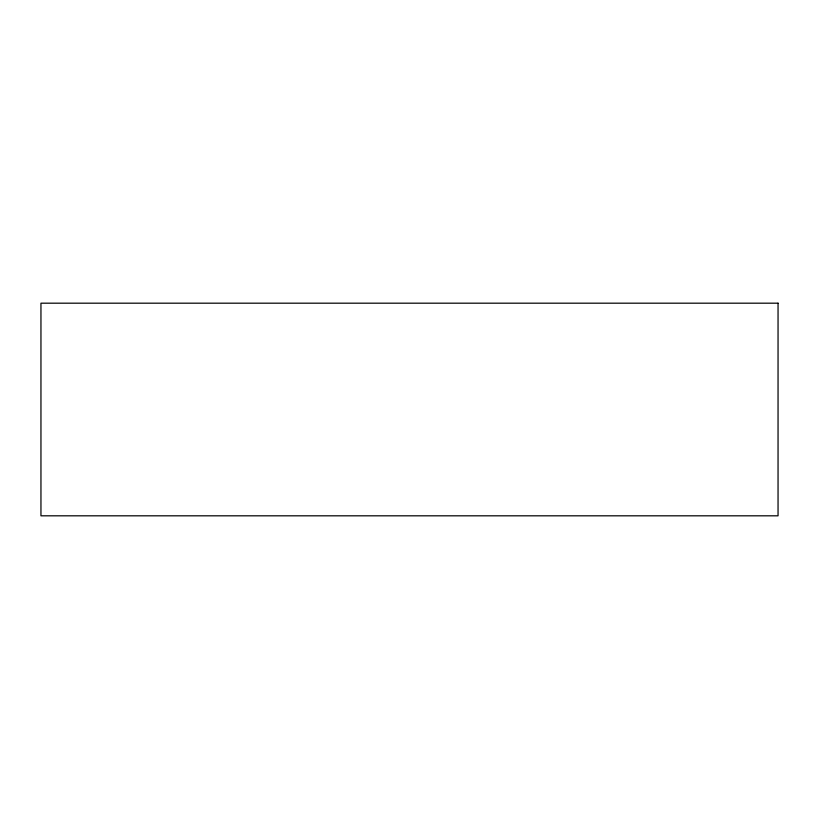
<?xml version="1.0" encoding="UTF-8"?>
<svg xmlns="http://www.w3.org/2000/svg" width="819" height="819" viewBox="0 0 819 819"><rect width="100%" height="100%" fill="white"/><g stroke="black" fill="none" stroke-linecap="round" stroke-linejoin="round"><path stroke-width="1.23" d="M778.05 303.184L40.95 303.184L40.95 515.816L778.05 515.816L778.05 303.184"/></g></svg>
